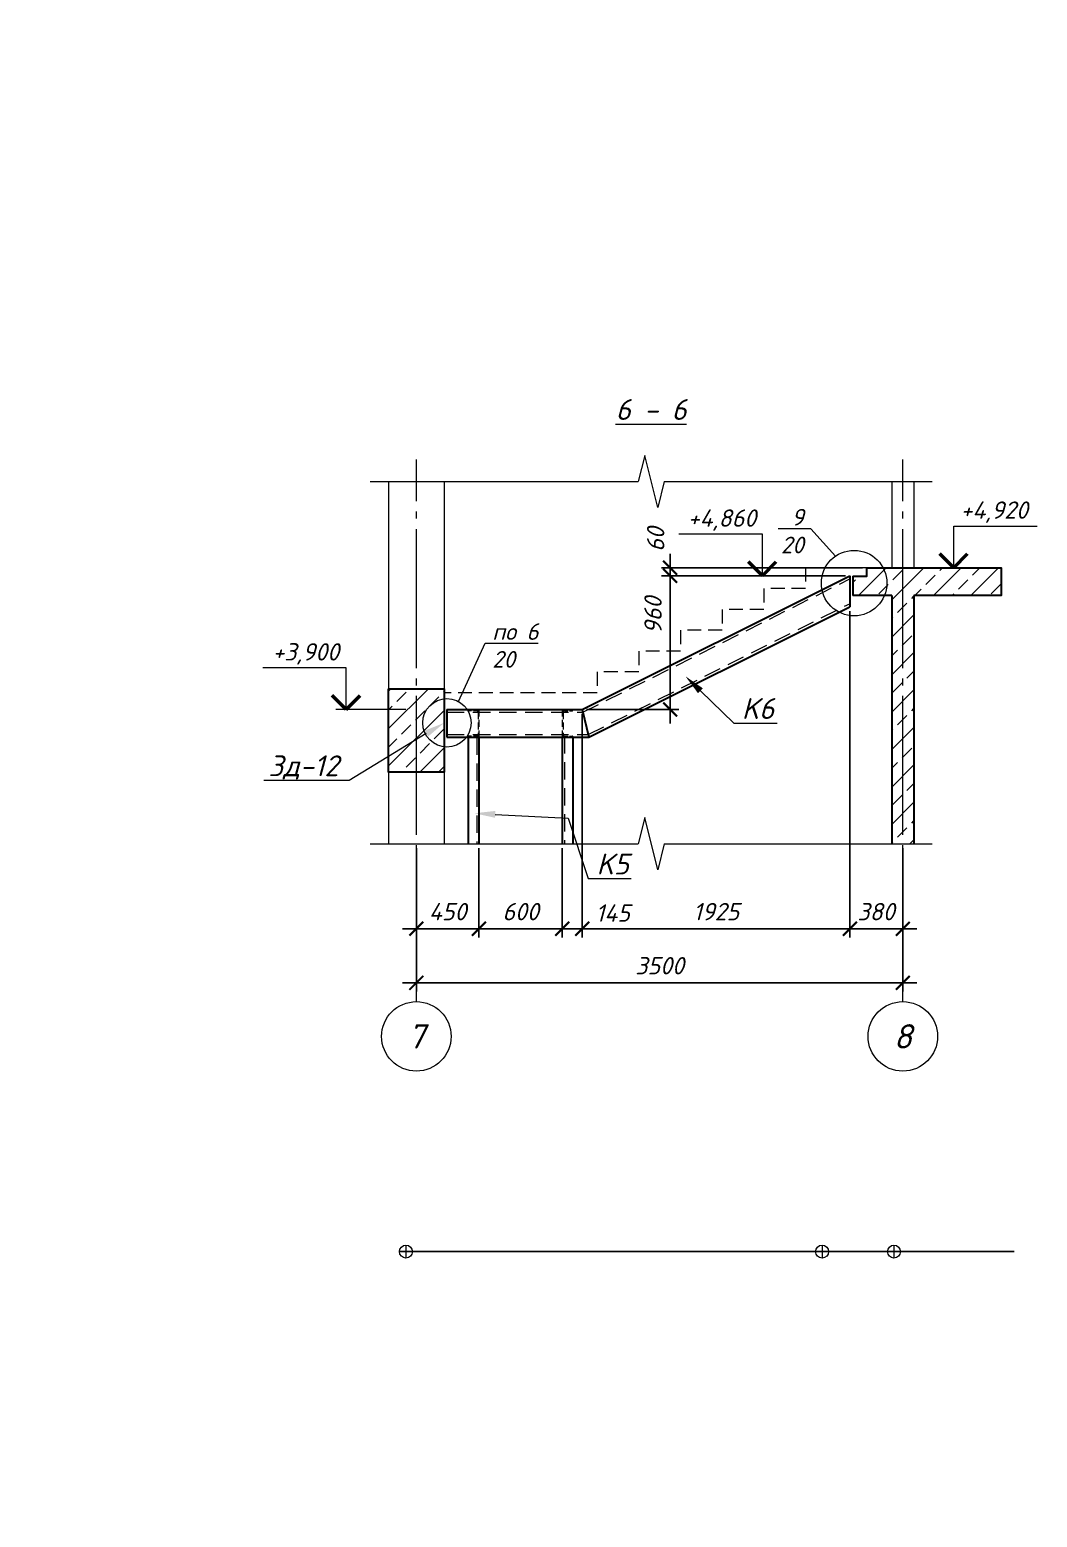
# Model space of a CAD drawing. Header units: millimetres. Extents: x -79646 to 95064, y -231229 to -58107.
# Drawn here: x -43530 to -36281, y -179511 to -168810 of the extents above; entities that cross this region are included whole.
import ezdxf
from ezdxf import colors
from ezdxf.entities.mleader import LeaderData, LeaderLine
from ezdxf.enums import TextEntityAlignment as Align
from ezdxf.math import Vec2, Vec3

# ---------------------------------------------------------------- set-up
doc = ezdxf.new("R2010")
doc.units = ezdxf.units.MM
doc.header["$PDMODE"] = 3
for name, pattern in [('DASHED2', [0.375, 0.25, -0.125]), ('GOST2.303 5', [24, 20, -1.5, 1, -1.5]), ('HIDDEN', [0.375, 0.25, -0.125])]:
    doc.linetypes.add(name, pattern=pattern)
doc.layers.get('0').update_dxf_attribs({"lineweight": 5})
doc.layers.get('Defpoints').update_dxf_attribs({"lineweight": 0})
for name, color, linetype, lineweight in [('#Dimensions', 7, 'Continuous', 9), ('#Бетон вид', 22, 'Continuous', 18), ('#Бетон разрез', 22, 'Continuous', 30), ('#Выноски', 7, 'Continuous', 15), ('#Оси', 7, 'Continuous', 9), ('#разм', 7, 'Continuous', 9), ('A-okno', 7, 'Continuous', 0), ('k_ Металл', 1, 'Continuous', 30), ('k_ Металл_вид', 1, 'Continuous', 18), ('k_ Отметки', 251, 'Continuous', 9)]:
    doc.layers.add(name, color=color, linetype=linetype, lineweight=lineweight)
doc.layers.add('#Hatch', color=252, linetype='Continuous', lineweight=5, true_color=0x696969)
doc.layers.add('NoPrint', color=18, linetype='Continuous', plot=False)
doc.styles.add('ESKDW', font='eskdw.shx', dxfattribs={"oblique": 15})
doc.styles.add('STEP PR', font='isocpeui.ttf')
doc.dimstyles.new('SPDS', dxfattribs={"dimscale": 50, "dimtxt": 2.5, "dimasz": 2, "dimexe": 1.25, "dimexo": 0.625, "dimtad": 1, "dimdec": 0, "dimrnd": 0.001, "dimtxsty": 'ESKDW', "dimblk": 'ARCHTICK', "dimcen": 2.5, "dimdle": 2, "dimclrd": 256, "dimclre": 256, "dimclrt": 7, "dimadec": 0, "dimazin": 2, "dimtfac": 0.75, "dimtdec": 0, "dimtmove": 1, "dimatfit": 3, "dimfxl": 1, "dimtolj": 1, "dimarcsym": 1})
doc.dimstyles.new('высотные отметки', dxfattribs={"dimtxt": 500, "dimasz": 100, "dimexe": 100, "dimexo": 0.625, "dimgap": 50, "dimtad": 1, "dimtih": 1, "dimtoh": 1, "dimdec": 3, "dimlfac": 0.001, "dimrnd": 0.005, "dimzin": 9, "dimtxsty": 'STEP PR', "dimblk": 'NONE', "dimcen": 100, "dimdle": 100, "dimse1": 1, "dimse2": 1, "dimsd1": 1, "dimsd2": 1, "dimadec": 0, "dimazin": 0, "dimtfac": 1, "dimtdec": 3, "dimtmove": 0, "dimatfit": 2, "dimldrblk": 'NONE', "dimfxl": 1, "dimarcsym": 0})
pattern_1 = [(45, (-85846.12, -23144.55), (-134.70384, 134.70384), []), (45, (-85711.42, -23144.55), (-134.70384, 134.70384), [95.25, -47.625])]

# ---------------------------------------------------------------- blocks, each defined once
blk = doc.blocks.new('*U178')
at = {"color": 0, "linetype": 'ByBlock', "lineweight": -2}
for p, q in [((12.85, 0), (13.1625, 1.25)), ((13.1625, 1.25), (13.7875, -1.25)), ((12.85, 0), (0, 0)), ((13.7875, -1.25), (14.1, 0)), ((26.95, 0), (14.1, 0))]:
    blk.add_line(p, q, dxfattribs=at)
blk = doc.blocks.new('_ArchTick')
at = {"color": 0, "linetype": 'ByBlock', "const_width": 0.15}
blk.add_lwpolyline([(-0.5, -0.5), (0.5, 0.5)], dxfattribs=at)
blk = doc.blocks.new('*D180')
at = {"layer": '#Dimensions', "lineweight": -2, "transparency": 16777216}
for p, q in [((-40748, -174697), (-40748, -175728)), ((-37248, -174697), (-37248, -175728)), ((-40848, -175666), (-37148, -175666))]:
    blk.add_line(p, q, dxfattribs=at)
at = {"layer": 'Defpoints', "color": 0, "lineweight": 0, "transparency": 16777216}
for p in [(-40748, -174665), (-37248, -174665), (-37248, -175666)]:
    blk.add_point(p, dxfattribs=at)
at = {"layer": '#Dimensions', "lineweight": -2, "transparency": 16777216, "xscale": 100, "yscale": 100, "zscale": 100, "rotation": 180}
blk.add_blockref('_ArchTick', (-40748, -175666), dxfattribs=at)
at = {"layer": '#Dimensions', "lineweight": -2, "transparency": 16777216, "xscale": 100, "yscale": 100, "zscale": 100}
blk.add_blockref('_ArchTick', (-37248, -175666), dxfattribs=at)
at = {"layer": '#Dimensions', "transparency": 16777216, "insert": (-38998, -175543), "char_height": 125, "attachment_point": 5, "style": 'STEP PR'}
blk.add_mtext('\\A1;3500', dxfattribs=at)
blk = doc.blocks.new('*D198')
at = {"layer": '#Dimensions', "lineweight": -2, "transparency": 16777216}
for p, q in [((-40748, -174697), (-40748, -175339)), ((-40298, -174697), (-40298, -175339)), ((-40848, -175277), (-40198, -175277))]:
    blk.add_line(p, q, dxfattribs=at)
at = {"layer": 'Defpoints', "color": 0, "lineweight": 0, "transparency": 16777216}
for p in [(-40748, -174665), (-40298, -174665), (-40298, -175277)]:
    blk.add_point(p, dxfattribs=at)
at = {"layer": '#Dimensions', "lineweight": -2, "transparency": 16777216, "xscale": 100, "yscale": 100, "zscale": 100, "rotation": 180}
blk.add_blockref('_ArchTick', (-40748, -175277), dxfattribs=at)
at = {"layer": '#Dimensions', "lineweight": -2, "transparency": 16777216, "xscale": 100, "yscale": 100, "zscale": 100}
blk.add_blockref('_ArchTick', (-40298, -175277), dxfattribs=at)
at = {"layer": '#Dimensions', "transparency": 16777216, "insert": (-40523, -175154), "char_height": 125, "attachment_point": 5, "style": 'STEP PR'}
blk.add_mtext('\\A1;450', dxfattribs=at)
blk = doc.blocks.new('*D199')
at = {"layer": '#Dimensions', "lineweight": -2, "transparency": 16777216}
for p, q in [((-40298, -174697), (-40298, -175339)), ((-39698, -174697), (-39698, -175339)), ((-40398, -175277), (-39598, -175277))]:
    blk.add_line(p, q, dxfattribs=at)
at = {"layer": 'Defpoints', "color": 0, "lineweight": 0, "transparency": 16777216}
for p in [(-40298, -174665), (-39698, -174665), (-39698, -175277)]:
    blk.add_point(p, dxfattribs=at)
at = {"layer": '#Dimensions', "lineweight": -2, "transparency": 16777216, "xscale": 100, "yscale": 100, "zscale": 100, "rotation": 180}
blk.add_blockref('_ArchTick', (-40298, -175277), dxfattribs=at)
at = {"layer": '#Dimensions', "lineweight": -2, "transparency": 16777216, "xscale": 100, "yscale": 100, "zscale": 100}
blk.add_blockref('_ArchTick', (-39698, -175277), dxfattribs=at)
at = {"layer": '#Dimensions', "transparency": 16777216, "insert": (-39998, -175154), "char_height": 125, "attachment_point": 5, "style": 'STEP PR'}
blk.add_mtext('\\A1;600', dxfattribs=at)
blk = doc.blocks.new('*D200')
at = {"layer": '#Dimensions', "lineweight": -2, "transparency": 16777216}
for p, q in [((-39554, -173731), (-39554, -175339)), ((-39698, -174697), (-39698, -175339)), ((-39798, -175277), (-39454, -175277))]:
    blk.add_line(p, q, dxfattribs=at)
at = {"layer": 'Defpoints', "color": 0, "lineweight": 0, "transparency": 16777216}
for p in [(-39554, -173700), (-39698, -174665), (-39554, -175277)]:
    blk.add_point(p, dxfattribs=at)
at = {"layer": '#Dimensions', "lineweight": -2, "transparency": 16777216, "xscale": 100, "yscale": 100, "zscale": 100, "rotation": 180}
blk.add_blockref('_ArchTick', (-39698, -175277), dxfattribs=at)
at = {"layer": '#Dimensions', "lineweight": -2, "transparency": 16777216, "xscale": 100, "yscale": 100, "zscale": 100}
blk.add_blockref('_ArchTick', (-39554, -175277), dxfattribs=at)
at = {"layer": '#Dimensions', "transparency": 16777216, "insert": (-39335, -175164), "char_height": 125, "attachment_point": 5, "style": 'STEP PR'}
blk.add_mtext('\\A1;145', dxfattribs=at)
blk = doc.blocks.new('*D201')
at = {"layer": '#Dimensions', "lineweight": -2, "transparency": 16777216}
for p, q in [((-38922, -173800), (-38922, -172637)), ((-37660, -172737), (-38985, -172737)), ((-39523, -173700), (-38860, -173700))]:
    blk.add_line(p, q, dxfattribs=at)
at = {"layer": 'Defpoints', "color": 0, "lineweight": 0, "transparency": 16777216}
for p in [(-38922, -172737), (-37629, -172737), (-39554, -173700)]:
    blk.add_point(p, dxfattribs=at)
at = {"layer": '#Dimensions', "lineweight": -2, "transparency": 16777216, "xscale": 100, "yscale": 100, "zscale": 100}
for p, rotation in [((-38922, -172737), 90), ((-38922, -173700), 270)]:
    blk.add_blockref('_ArchTick', p, dxfattribs=dict(at, rotation=rotation))
at = {"layer": '#Dimensions', "transparency": 16777216, "insert": (-39045, -173023), "char_height": 125, "attachment_point": 5, "rotation": 90, "style": 'STEP PR'}
blk.add_mtext('\\A1;960', dxfattribs=at)
blk = doc.blocks.new('*D202')
at = {"layer": '#Dimensions', "lineweight": -2, "transparency": 16777216}
for p, q in [((-38922, -172680), (-38922, -172580)), ((-37539, -172680), (-38985, -172680)), ((-38922, -172737), (-38922, -172680)), ((-37660, -172737), (-38985, -172737)), ((-38922, -172737), (-38922, -172837))]:
    blk.add_line(p, q, dxfattribs=at)
at = {"layer": 'Defpoints', "color": 0, "lineweight": 0, "transparency": 16777216}
for p in [(-38922, -172680), (-37508, -172680), (-37629, -172737)]:
    blk.add_point(p, dxfattribs=at)
at = {"layer": '#Dimensions', "lineweight": -2, "transparency": 16777216, "xscale": 100, "yscale": 100, "zscale": 100}
for p, rotation in [((-38922, -172680), 270), ((-38922, -172737), 90)]:
    blk.add_blockref('_ArchTick', p, dxfattribs=dict(at, rotation=rotation))
at = {"layer": '#Dimensions', "transparency": 16777216, "insert": (-39026, -172477), "char_height": 125, "attachment_point": 5, "rotation": 90, "style": 'STEP PR'}
blk.add_mtext('\\A1;60', dxfattribs=at)
blk = doc.blocks.new('*D161')
at = {"layer": 'Defpoints', "color": 0, "lineweight": 0, "ltscale": 3, "transparency": 16777216}
for p in [(4574340, -916200), (4576313, -916200, 0), (4576313, -924000)]:
    blk.add_point(p, dxfattribs=at)
at = {"layer": '#разм', "color": 0, "ltscale": 3, "transparency": 16777216, "insert": (4574872, -915400), "char_height": 250, "attachment_point": 5, "style": 'STEP PR'}
blk.add_mtext('+3,900', dxfattribs=at)
blk = doc.blocks.new('_None')
blk = doc.blocks.new('*D204')
at = {"layer": 'Defpoints', "color": 0, "lineweight": 0, "ltscale": 3, "transparency": 16777216}
for p in [(4574327, -914275), (4576313, -914275, 0), (4576313, -924000)]:
    blk.add_point(p, dxfattribs=at)
at = {"layer": '#разм', "color": 0, "ltscale": 3, "transparency": 16777216, "insert": (4574872, -913475), "char_height": 250, "attachment_point": 5, "style": 'STEP PR'}
blk.add_mtext('+4,860', dxfattribs=at)
blk = doc.blocks.new('*D208')
at = {"layer": 'Defpoints', "color": 0, "lineweight": 0, "ltscale": 3, "transparency": 16777216}
for p in [(4576313, -914160, 0), (4577210, -914160), (4576313, -924000)]:
    blk.add_point(p, dxfattribs=at)
at = {"layer": '#разм', "color": 0, "ltscale": 3, "transparency": 16777216, "insert": (4577755, -913360), "char_height": 250, "attachment_point": 5, "style": 'STEP PR'}
blk.add_mtext('+4,920', dxfattribs=at)
blk = doc.blocks.new('*D211')
at = {"layer": '#Dimensions', "lineweight": -2, "transparency": 16777216}
for p, q in [((-37629, -172992), (-37629, -175339)), ((-39554, -173731), (-39554, -175339)), ((-39654, -175277), (-37529, -175277))]:
    blk.add_line(p, q, dxfattribs=at)
at = {"layer": 'Defpoints', "color": 0, "lineweight": 0, "transparency": 16777216}
for p in [(-37629, -172961), (-39554, -173700), (-37629, -175277)]:
    blk.add_point(p, dxfattribs=at)
at = {"layer": '#Dimensions', "lineweight": -2, "transparency": 16777216, "xscale": 100, "yscale": 100, "zscale": 100, "rotation": 180}
blk.add_blockref('_ArchTick', (-39554, -175277), dxfattribs=at)
at = {"layer": '#Dimensions', "lineweight": -2, "transparency": 16777216, "xscale": 100, "yscale": 100, "zscale": 100}
blk.add_blockref('_ArchTick', (-37629, -175277), dxfattribs=at)
at = {"layer": '#Dimensions', "transparency": 16777216, "insert": (-38591, -175154), "char_height": 125, "attachment_point": 5, "style": 'STEP PR'}
blk.add_mtext('\\A1;1925', dxfattribs=at)
blk = doc.blocks.new('*D212')
at = {"layer": '#Dimensions', "lineweight": -2, "transparency": 16777216}
for p, q in [((-37629, -172992), (-37629, -175339)), ((-37248, -174697), (-37248, -175339)), ((-37729, -175277), (-37148, -175277))]:
    blk.add_line(p, q, dxfattribs=at)
at = {"layer": 'Defpoints', "color": 0, "lineweight": 0, "transparency": 16777216}
for p in [(-37629, -172961), (-37248, -174665), (-37248, -175277)]:
    blk.add_point(p, dxfattribs=at)
at = {"layer": '#Dimensions', "lineweight": -2, "transparency": 16777216, "xscale": 100, "yscale": 100, "zscale": 100, "rotation": 180}
blk.add_blockref('_ArchTick', (-37629, -175277), dxfattribs=at)
at = {"layer": '#Dimensions', "lineweight": -2, "transparency": 16777216, "xscale": 100, "yscale": 100, "zscale": 100}
blk.add_blockref('_ArchTick', (-37248, -175277), dxfattribs=at)
at = {"layer": '#Dimensions', "transparency": 16777216, "insert": (-37441, -175154), "char_height": 125, "attachment_point": 5, "style": 'STEP PR'}
blk.add_mtext('\\A1;380', dxfattribs=at)
blk = doc.blocks.new('*U160')
at = {"layer": '#разм', "ltscale": 100, "elevation": 0}
for points in [[(4575453.9815, -915600.4215), (4574252.0497, -915600.4215)], [(4575453.9815, -916200.4215), (4575453.9815, -915600.4215)], [(4576313.4569, -916200.4215), (4575303.9815, -916200.4215)]]:
    blk.add_lwpolyline(points, dxfattribs=at)
at = {"layer": 'A-okno', "color": 0, "lineweight": 50, "ltscale": 100, "elevation": 0}
for points in [[(4575453.9815, -916200.4215), (4575253.9816, -916000.4216)], [(4575453.9815, -916200.4215), (4575653.9814, -916000.4216)]]:
    blk.add_lwpolyline(points, dxfattribs=at)
at = {"layer": 'Defpoints', "color": 253, "lineweight": 15, "ltscale": 3, "elevation": 0}
blk.add_lwpolyline([(4576313.4569, -923906.6603), (4576313.4569, -924093.8923)], dxfattribs=at)
at = {"layer": 'Defpoints', "color": 253, "ltscale": 3, "elevation": 0}
blk.add_lwpolyline([(4576219.8409, -924000.2763), (4576407.0728, -924000.2763)], dxfattribs=at)
at = {"layer": 'Defpoints', "color": 253, "lineweight": 15, "ltscale": 3}
blk.add_circle((4576313.4569, -924000.2763, 0), 93.616, dxfattribs=at)
at = {"layer": '#разм', "ltscale": 3}
dim = blk.add_linear_dim(base=(4574340.0468, -916200.4215), p1=(4576313.4569, -924000.4215), p2=(4576313.4569, -916200.4215, 0), angle=90, dimstyle='высотные отметки', override={"dimtxt": 250, "dimlfac": 0.0005, "dimrnd": 0.005, "dimzin": 1, "dimpost": '+<>'}, dxfattribs=at)
dim.commit()
dim.dimension.update_dxf_attribs({"geometry": '*D161', "text_midpoint": (4574872.0543, -915600.4215), "dimtype": 160})
blk = doc.blocks.new('*U203')
at = {"layer": '#разм', "ltscale": 100, "elevation": 0}
for points in [[(4575453.9815, -913675.4215), (4574252.0497, -913675.4215)], [(4575453.9815, -914275.4215), (4575453.9815, -913675.4215)], [(4576313.4569, -914275.4215), (4575303.9815, -914275.4215)]]:
    blk.add_lwpolyline(points, dxfattribs=at)
at = {"layer": 'A-okno', "color": 0, "lineweight": 50, "ltscale": 100, "elevation": 0}
for points in [[(4575453.9815, -914275.4215), (4575253.9816, -914075.4216)], [(4575453.9815, -914275.4215), (4575653.9814, -914075.4216)]]:
    blk.add_lwpolyline(points, dxfattribs=at)
at = {"layer": 'Defpoints', "color": 253, "lineweight": 15, "ltscale": 3, "elevation": 0}
blk.add_lwpolyline([(4576313.4569, -923906.6603), (4576313.4569, -924093.8923)], dxfattribs=at)
at = {"layer": 'Defpoints', "color": 253, "ltscale": 3, "elevation": 0}
blk.add_lwpolyline([(4576219.8409, -924000.2763), (4576407.0728, -924000.2763)], dxfattribs=at)
at = {"layer": 'Defpoints', "color": 253, "lineweight": 15, "ltscale": 3}
blk.add_circle((4576313.4569, -924000.2763, 0), 93.616, dxfattribs=at)
at = {"layer": '#разм', "ltscale": 3}
dim = blk.add_linear_dim(base=(4574327.1679849112, -914275.4215111487), p1=(4576313.4568932736, -924000.4215111486), p2=(4576313.4568932774, -914275.4215111487, 0.0000000292), angle=90, dimstyle='высотные отметки', override={"dimtxt": 250, "dimlfac": 0.0005, "dimrnd": 0.005, "dimzin": 1, "dimpost": '+<>'}, dxfattribs=at)
dim.commit()
dim.dimension.update_dxf_attribs({"geometry": '*D204', "text_midpoint": (4574872.0543485479, -913675.4215111487), "dimtype": 160})
blk = doc.blocks.new('*U207')
at = {"layer": '#разм', "ltscale": 100, "elevation": 0}
for points in [[(4577172.9323, -913560.4215), (4578374.8641, -913560.4215)], [(4577172.9323, -914160.4215), (4577172.9323, -913560.4215)], [(4576313.4569, -914160.4215), (4577322.9323, -914160.4215)]]:
    blk.add_lwpolyline(points, dxfattribs=at)
at = {"layer": 'A-okno', "color": 0, "lineweight": 50, "ltscale": 100, "elevation": 0}
for points in [[(4577172.9323, -914160.4215), (4576972.9324, -913960.4216)], [(4577172.9323, -914160.4215), (4577372.9322, -913960.4216)]]:
    blk.add_lwpolyline(points, dxfattribs=at)
at = {"layer": 'Defpoints', "color": 253, "lineweight": 15, "ltscale": 3, "elevation": 0}
blk.add_lwpolyline([(4576313.4569, -923906.6603), (4576313.4569, -924093.8923)], dxfattribs=at)
at = {"layer": 'Defpoints', "color": 253, "ltscale": 3, "elevation": 0}
blk.add_lwpolyline([(4576219.8409, -924000.2763), (4576407.0728, -924000.2763)], dxfattribs=at)
at = {"layer": 'Defpoints', "color": 253, "lineweight": 15, "ltscale": 3}
blk.add_circle((4576313.4569, -924000.2763, 0), 93.616, dxfattribs=at)
at = {"layer": '#разм', "ltscale": 3}
dim = blk.add_linear_dim(base=(4577209.9731, -914160.4215), p1=(4576313.4569, -924000.4215), p2=(4576313.4569, -914160.4215, 0), angle=90, dimstyle='высотные отметки', override={"dimtxt": 250, "dimlfac": 0.0005, "dimrnd": 0.005, "dimzin": 1, "dimpost": '+<>'}, dxfattribs=at)
dim.commit()
dim.dimension.update_dxf_attribs({"geometry": '*D208', "text_midpoint": (4577754.8594, -913560.4215), "dimtype": 160})

msp = doc.modelspace()

# ---------------------------------------------------------------- hatches: boundary and pattern name
at = {"layer": '#Hatch'}
h = msp.add_hatch(dxfattribs=at)
h.set_pattern_fill('ANSI33', color=256, scale=30, style=0)
h.set_pattern_definition([(45, (-128893.03, -53575.92), (-134.70384, 134.70384), []), (45, (-128758.33, -53575.92), (-134.70384, 134.70384), [95.25, -47.625])])
h.paths.add_polyline_path([(-49852.48817, -186378.11106), (-50012.48817, -186378.11106), (-50009.22277, -189766.79113), (-49852.48817, -189767.15354)])
h.paths.add_polyline_path([(-49852.48817, -189767.15354), (-50009.22277, -189766.79113), (-50008.21918, -190808.27596), (-49852.48817, -190808.1259)])
h.paths.add_polyline_path([(-49852.48817, -191828.11106), (-50007.23629, -191828.27501), (-50007.0919, -191978.11106), (-49852.48817, -191978.11106)])
h.paths.add_polyline_path([(-45702.48817, -189978.11106), (-45862.48817, -189978.11106), (-45862.48817, -191978.11106), (-45702.48817, -191978.11106)])
h.paths.add_polyline_path([(-45702.48817, -188448.99571), (-45862.48817, -188580.27086), (-45862.48817, -189578.11106), (-45702.48817, -189578.11106)])
h.paths.add_polyline_path([(-45702.48817, -186176.74947), (-45862.48817, -186176.3795), (-45862.48817, -188580.27086), (-45702.48817, -188448.99571)])
h.paths.add_polyline_path([(-62310.57482, -172610.20078), (-61987.05209, -172610.20078), (-61987.05209, -172250.20078), (-62310.57482, -172250.20078)], flags=9)
h.paths.add_polyline_path([(-63060.23617, -175296.31412), (-62761.03163, -175296.31412), (-62761.03163, -174936.31412), (-63060.23617, -174936.31412)], flags=9)
h.paths.add_polyline_path([(-63116.56913, -177271.29851), (-62683.0464, -177271.29851), (-62683.0464, -176971.29851), (-63116.56913, -176971.29851)], flags=9)
h.paths.add_polyline_path([(-64612.9471, -172676.17789), (-64289.53801, -172676.17789), (-64289.53801, -172316.17789), (-64612.9471, -172316.17789)], flags=9)
h.paths.add_polyline_path([(-59803.09017, -193472.71494), (-59369.56745, -193472.71494), (-59369.56745, -193172.71494), (-59803.09017, -193172.71494)], flags=9)
h.paths.add_polyline_path([(-48309.10991, -172645.97606), (-47985.58719, -172645.97606), (-47985.58719, -172285.97606), (-48309.10991, -172285.97606)], flags=9)
h.paths.add_polyline_path([(-49230.20197, -177271.29851), (-48796.67924, -177271.29851), (-48796.67924, -176971.29851), (-49230.20197, -176971.29851)], flags=9)
h.paths.add_polyline_path([(-50481.66116, -172831.418), (-50158.25207, -172831.418), (-50158.25207, -172471.418), (-50481.66116, -172471.418)], flags=9)
h.paths.add_polyline_path([(-39222.19434, -175677.76687), (-38788.67161, -175677.76687), (-38788.67161, -175377.76687), (-39222.19434, -175377.76687)], flags=9)
h.paths.add_polyline_path([(-61835.66593, -193472.71494), (-61492.7682, -193472.71494), (-61492.7682, -193172.71494), (-61835.66593, -193172.71494)], flags=9)
h.paths.add_polyline_path([(-49789.25901, -193484.3199), (-49446.36128, -193484.3199), (-49446.36128, -193184.3199), (-49789.25901, -193184.3199)], flags=9)
h.paths.add_polyline_path([(-47756.68325, -193484.3199), (-47323.16052, -193484.3199), (-47323.16052, -193184.3199), (-47756.68325, -193184.3199)], flags=9)
h.paths.add_polyline_path([(-50915.82467, -188189.80578), (-50915.82467, -187756.28305), (-51215.82467, -187756.28305), (-51215.82467, -188189.80578)], flags=9)
h.paths.add_polyline_path([(-50907.50054, -191196.4235), (-50907.50054, -190750.02199), (-51207.50054, -190750.02199), (-51207.50054, -191196.4235)], flags=9)
h.paths.add_polyline_path([(-51177.59874, -189392.70366), (-51177.59874, -188959.18094), (-51477.59874, -188959.18094), (-51477.59874, -189392.70366)], flags=9)
h.paths.add_polyline_path([(-60124.91783, -193754.41743), (-59704.46328, -193754.41743), (-59704.46328, -193454.41743), (-60124.91783, -193454.41743)], flags=9)
h.paths.add_polyline_path([(-48078.5109, -193746.78595), (-47658.05636, -193746.78595), (-47658.05636, -193446.78595), (-48078.5109, -193446.78595)], flags=9)
h.paths.add_polyline_path([(-63197.76181, -189393.58944), (-63197.76181, -188960.06671), (-63497.76181, -188960.06671), (-63497.76181, -189393.58944)], flags=9)
h.paths.add_polyline_path([(-62851.65227, -188190.70118), (-62851.65227, -187757.17846), (-63151.65227, -187757.17846), (-63151.65227, -188190.70118)], flags=9)
h.paths.add_polyline_path([(-62851.65227, -191197.14058), (-62851.65227, -190750.73906), (-63151.65227, -190750.73906), (-63151.65227, -191197.14058)], flags=9)
h.paths.add_polyline_path([(-59958.51393, -188322.90716), (-59634.99121, -188322.90716), (-59634.99121, -187962.90716), (-59958.51393, -187962.90716)], flags=9)
h.paths.add_polyline_path([(-59788.67043, -188770.93699), (-59489.46588, -188770.93699), (-59489.46588, -188410.93699), (-59788.67043, -188410.93699)], flags=9)
h.paths.add_polyline_path([(-59028.35772, -191411.01443), (-58704.94863, -191411.01443), (-58704.94863, -191051.01443), (-59028.35772, -191051.01443)], flags=9)
h.paths.add_polyline_path([(-59531.92947, -185852.52712), (-59356.92947, -185852.52712), (-59356.92947, -185492.52712), (-59531.92947, -185492.52712)], flags=9)
h.paths.add_polyline_path([(-60741.0809, -174160.85041), (-60441.87635, -174160.85041), (-60441.87635, -173800.85041), (-60741.0809, -173800.85041)], flags=9)
h.paths.add_polyline_path([(-45726.94631, -174082.02098), (-45551.94631, -174082.02098), (-45551.94631, -173722.02098), (-45726.94631, -173722.02098)], flags=9)
h.paths.add_polyline_path([(-46979.25733, -174066.75703), (-46779.93915, -174066.75703), (-46779.93915, -173706.75703), (-46979.25733, -173706.75703)], flags=9)
h.paths.add_polyline_path([(-39504.81326, -174974.80239), (-39181.29053, -174974.80239), (-39181.29053, -174614.80239), (-39504.81326, -174614.80239)], flags=9)
h.paths.add_polyline_path([(-38424.19741, -174050.53536), (-38100.78832, -174050.53536), (-38100.78832, -173690.53536), (-38424.19741, -173690.53536)], flags=9)
h.paths.add_polyline_path([(-46914.77454, -174375.79646), (-46503.60029, -174375.79646), (-46503.60029, -174075.79646), (-46914.77454, -174075.79646)], flags=9)
h.paths.add_polyline_path([(-49251.47779, -174377.40631), (-48817.95506, -174377.40631), (-48817.95506, -174077.40631), (-49251.47779, -174077.40631)], flags=9)
h.paths.add_polyline_path([(-51831.04812, -174375.79646), (-51488.15039, -174375.79646), (-51488.15039, -174075.79646), (-51831.04812, -174075.79646)], flags=9)
h.paths.add_polyline_path([(-51344.77264, -174375.79646), (-51001.87491, -174375.79646), (-51001.87491, -174075.79646), (-51344.77264, -174075.79646)], flags=9)
h.paths.add_polyline_path([(-50643.27271, -174377.40631), (-50387.4015, -174377.40631), (-50387.4015, -174077.40631), (-50643.27271, -174077.40631)], flags=9)
h.paths.add_polyline_path([(-47641.60802, -172877.8822), (-47641.60802, -172470.30644), (-47941.60802, -172470.30644), (-47941.60802, -172877.8822)], flags=9)
h.paths.add_polyline_path([(-40711.68297, -175288.8437), (-40355.90646, -175288.8437), (-40355.90646, -174988.8437), (-40711.68297, -174988.8437)], flags=9)
h.paths.add_polyline_path([(-40179.77009, -175288.8437), (-39836.87237, -175288.8437), (-39836.87237, -174988.8437), (-40179.77009, -174988.8437)], flags=9)
h.paths.add_polyline_path([(-39520.88268, -175298.41491), (-39187.45465, -175298.41491), (-39187.45465, -174998.41491), (-39520.88268, -174998.41491)], flags=9)
h.paths.add_polyline_path([(-38906.04094, -173396.14402), (-38906.04094, -173053.24629), (-39206.04094, -173053.24629), (-39206.04094, -173396.14402)], flags=9)
h.paths.add_polyline_path([(-38887.02134, -172604.48902), (-38887.02134, -172352.21629), (-39187.02134, -172352.21629), (-39187.02134, -172604.48902)], flags=9)
h.paths.add_polyline_path([(-47912.10701, -188431.41225), (-47588.58428, -188431.41225), (-47588.58428, -188071.41225), (-47912.10701, -188071.41225)], flags=9)
h.paths.add_polyline_path([(-47742.26351, -188879.44207), (-47443.05896, -188879.44207), (-47443.05896, -188519.44207), (-47742.26351, -188519.44207)], flags=9)
h.paths.add_polyline_path([(-60520.59448, -187033.74112), (-60321.2763, -187033.74112), (-60321.2763, -186673.74112), (-60520.59448, -186673.74112)], flags=9)
h.paths.add_polyline_path([(-58864.56134, -186958.20633), (-58665.24316, -186958.20633), (-58665.24316, -186598.20633), (-58864.56134, -186598.20633)], flags=9)
h.paths.add_polyline_path([(-48474.18756, -187079.55476), (-48274.86938, -187079.55476), (-48274.86938, -186719.55476), (-48474.18756, -186719.55476)], flags=9)
h.paths.add_polyline_path([(-46818.15442, -187004.01997), (-46618.83624, -187004.01997), (-46618.83624, -186644.01997), (-46818.15442, -186644.01997)], flags=9)
h.paths.add_polyline_path([(-47514.44264, -186510.86031), (-47339.44264, -186510.86031), (-47339.44264, -186150.86031), (-47514.44264, -186150.86031)], flags=9)
h.paths.add_polyline_path([(-38816.6098, -175288.8437), (-38409.03404, -175288.8437), (-38409.03404, -174988.8437), (-38816.6098, -174988.8437)], flags=9)
h.paths.add_polyline_path([(-37621.59904, -175288.8437), (-37275.10283, -175288.8437), (-37275.10283, -174988.8437), (-37621.59904, -174988.8437)], flags=9)
h.paths.add_polyline_path([(-57331.67115, -192108.66588), (-57331.67115, -191808.47552), (-57528.13652, -191755.83278), (-57528.13652, -192056.02314)], flags=9)
h.paths.add_polyline_path([(-57333.52032, -191503.55217), (-57333.52032, -191203.36181), (-57533.68403, -191149.72811), (-57533.68403, -191449.91847)], flags=9)
h.paths.add_polyline_path([(-57331.67115, -190552.74633), (-57331.67115, -190221.30597), (-57528.13652, -190168.66324), (-57528.13652, -190500.1036)], flags=9)
h.paths.add_polyline_path([(-60349.92149, -185399.51239), (-60117.38361, -185399.51239), (-60117.38361, -185137.01239), (-60349.92149, -185137.01239)], flags=9)
h.paths.add_polyline_path([(-60349.92149, -193260.10177), (-60117.38361, -193260.10177), (-60117.38361, -192997.60177), (-60349.92149, -192997.60177)], flags=9)
h.paths.add_polyline_path([(-58598.52368, -185399.51239), (-58394.35701, -185399.51239), (-58394.35701, -185137.01239), (-58598.52368, -185137.01239)], flags=9)
h.paths.add_polyline_path([(-58598.52368, -193260.10177), (-58394.35701, -193260.10177), (-58394.35701, -192997.60177), (-58598.52368, -192997.60177)], flags=9)
h.paths.add_polyline_path([(-56627.79001, -191733.87731), (-56395.38471, -191733.87731), (-56395.38471, -191471.37731), (-56627.79001, -191471.37731)], flags=9)
h.paths.add_polyline_path([(-63977.79925, -191733.87731), (-63745.39394, -191733.87731), (-63745.39394, -191471.37731), (-63977.79925, -191471.37731)], flags=9)
h.paths.add_polyline_path([(-48303.51457, -185018.79339), (-48070.97669, -185018.79339), (-48070.97669, -184756.29339), (-48303.51457, -184756.29339)], flags=9)
h.paths.add_polyline_path([(-48303.51457, -193271.70672), (-48070.97669, -193271.70672), (-48070.97669, -193009.20672), (-48303.51457, -193009.20672)], flags=9)
h.paths.add_polyline_path([(-46552.11675, -185018.79339), (-46347.95009, -185018.79339), (-46347.95009, -184756.29339), (-46552.11675, -184756.29339)], flags=9)
h.paths.add_polyline_path([(-46552.11675, -193271.70672), (-46347.95009, -193271.70672), (-46347.95009, -193009.20672), (-46552.11675, -193009.20672)], flags=9)
h.paths.add_polyline_path([(-44581.38309, -191745.48226), (-44348.97778, -191745.48226), (-44348.97778, -191482.98226), (-44581.38309, -191482.98226)], flags=9)
h.paths.add_polyline_path([(-51931.39232, -191745.48226), (-51698.98702, -191745.48226), (-51698.98702, -191482.98226), (-51931.39232, -191482.98226)], flags=9)
h.paths.add_polyline_path([(-49246.17189, -185834.97516), (-48890.39537, -185834.97516), (-48890.39537, -185534.97516), (-49246.17189, -185534.97516)], flags=9)
h.paths.add_polyline_path([(-48714.25901, -185834.97516), (-48371.36128, -185834.97516), (-48371.36128, -185534.97516), (-48714.25901, -185534.97516)], flags=9)
h.paths.add_polyline_path([(-47878.7287, -185834.97516), (-47484.22113, -185834.97516), (-47484.22113, -185534.97516), (-47878.7287, -185534.97516)], flags=9)
h.paths.add_polyline_path([(-46974.25901, -185834.97516), (-46631.36128, -185834.97516), (-46631.36128, -185534.97516), (-46974.25901, -185534.97516)], flags=9)
h.paths.add_polyline_path([(-46316.08666, -185833.36531), (-45999.1359, -185833.36531), (-45999.1359, -185533.36531), (-46316.08666, -185533.36531)], flags=9)
h.paths.add_polyline_path([(-45367.87551, -187332.74141), (-45367.87551, -187015.79065), (-45667.87551, -187015.79065), (-45667.87551, -187332.74141)], flags=9)
h.paths.add_polyline_path([(-45012.76919, -188456.56926), (-43948.67828, -188456.56926), (-43948.67828, -187596.56926), (-45012.76919, -187596.56926)], flags=9)
h.paths.add_polyline_path([(-39367.64857, -171654.0946), (-38767.42369, -171654.0946), (-38767.42369, -171297.0856), (-39367.64857, -171297.0856)], flags=9)
h.paths.add_polyline_path([(-62997.02839, -169166.59925), (-62451.11385, -169166.59925), (-62451.11385, -168809.59026), (-62997.02839, -168809.59026)], flags=9)
h.paths.add_polyline_path([(-49086.15084, -169216.63377), (-48485.92595, -169216.63377), (-48485.92595, -168859.62478), (-49086.15084, -168859.62478)], flags=9)
h.paths.add_polyline_path([(-52123.23227, -178183.40649), (-51883.005, -178183.40649), (-51883.005, -177920.90649), (-52123.23227, -177920.90649)], flags=9)
h.paths.add_polyline_path([(-46123.29856, -178183.40649), (-45882.93871, -178183.40649), (-45882.93871, -177920.90649), (-46123.29856, -177920.90649)], flags=9)
h.paths.add_polyline_path([(-37364.2682, -176173.46235), (-37131.73032, -176173.46235), (-37131.73032, -175910.96235), (-37364.2682, -175910.96235)], flags=9)
h.paths.add_polyline_path([(-40868.74263, -176176.27959), (-40627.25589, -176176.27959), (-40627.25589, -175910.39891), (-40868.74263, -175910.39891)], flags=9)
h.paths.add_polyline_path([(-64050.06296, -189897.75611), (-63574.116, -189897.75611), (-63574.116, -189635.25611), (-64050.06296, -189635.25611)], flags=9)
h.paths.add_polyline_path([(-63932.2694, -186297.75611), (-63691.90956, -186297.75611), (-63691.90956, -186035.25611), (-63932.2694, -186035.25611)], flags=9)
h.paths.add_polyline_path([(-63932.20312, -192297.75611), (-63691.97584, -192297.75611), (-63691.97584, -192035.25611), (-63932.20312, -192035.25611)], flags=9)
h.paths.add_polyline_path([(-57945.16404, -194408.70018), (-57712.62616, -194408.70018), (-57712.62616, -194146.20018), (-57945.16404, -194146.20018)], flags=9)
h.paths.add_polyline_path([(-61449.63847, -194411.51741), (-61208.15173, -194411.51741), (-61208.15173, -194145.63673), (-61449.63847, -194145.63673)], flags=9)
h.paths.add_polyline_path([(-62089.99358, -194408.70018), (-61867.79661, -194408.70018), (-61867.79661, -194146.20018), (-62089.99358, -194146.20018)], flags=9)
h.paths.add_polyline_path([(-51941.89892, -189895.27866), (-51465.95195, -189895.27866), (-51465.95195, -189632.77866), (-51941.89892, -189632.77866)], flags=9)
h.paths.add_polyline_path([(-51824.10536, -186295.27866), (-51583.74551, -186295.27866), (-51583.74551, -186032.77866), (-51824.10536, -186032.77866)], flags=9)
h.paths.add_polyline_path([(-51824.03907, -192295.27866), (-51583.8118, -192295.27866), (-51583.8118, -192032.77866), (-51824.03907, -192032.77866)], flags=9)
h.paths.add_polyline_path([(-45898.75711, -194420.30513), (-45666.21923, -194420.30513), (-45666.21923, -194157.80513), (-45898.75711, -194157.80513)], flags=9)
h.paths.add_polyline_path([(-49403.23154, -194423.12236), (-49161.7448, -194423.12236), (-49161.7448, -194157.24168), (-49403.23154, -194157.24168)], flags=9)
h.paths.add_polyline_path([(-50043.58666, -194420.30513), (-49821.38969, -194420.30513), (-49821.38969, -194157.80513), (-50043.58666, -194157.80513)], flags=9)
h.paths.add_polyline_path([(-66009.59943, -178183.40649), (-65769.37216, -178183.40649), (-65769.37216, -177920.90649), (-66009.59943, -177920.90649)], flags=9)
h.paths.add_polyline_path([(-60009.66572, -178183.40649), (-59769.30587, -178183.40649), (-59769.30587, -177920.90649), (-60009.66572, -177920.90649)], flags=9)
h = msp.add_hatch(dxfattribs=at)
h.set_pattern_fill('ANSI33', color=256, scale=30, style=0)
h.set_pattern_definition(pattern_1)
h.paths.add_polyline_path([(-37247.99926, -172679.9022), (-37507.83518, -172679.9022), (-37507.83518, -172739.9022), (-37607.83518, -172739.9022), (-37607.83518, -172879.9022), (-37327.99926, -172879.9022), (-37327.99926, -174665.39875), (-37247.99926, -174665.39875)])
h.paths.add_polyline_path([(-37167.99926, -172879.9022), (-36539.65341, -172879.9022), (-36539.65341, -172679.9022), (-37167.99926, -172679.9022), (-37247.99926, -172679.9022), (-37247.99926, -174665.39875), (-37167.99926, -174665.39875)])
h = msp.add_hatch(dxfattribs=at)
h.set_pattern_fill('ANSI33', color=256, scale=30, style=0)
h.set_pattern_definition(pattern_1)
h.paths.add_polyline_path([(-40947.99926, -173549.9022), (-40547.99926, -173549.9022), (-40547.99926, -174149.9022), (-40947.99926, -174149.9022)])

# ---------------------------------------------------------------- linework, layer by layer
at = {"layer": '#Бетон вид'}
for points in [[(-40947.99926, -172059.20423), (-40947.99926, -174665.39875)], [(-40547.99926, -172059.20423), (-40547.99926, -174665.39875)], [(-37327.99926, -172059.20423), (-37327.99926, -172679.9022)], [(-37167.99926, -172059.20423), (-37167.99926, -172679.9022)]]:
    msp.add_lwpolyline(points, dxfattribs=at)
at = {"layer": '#Бетон вид', "linetype": 'DASHED2', "ltscale": 400}
msp.add_lwpolyline([(-37507.83518, -172679.9022), (-37947.99926, -172679.9022), (-37947.99926, -172829.9022), (-38247.99926, -172829.9022), (-38247.99926, -172979.9022), (-38547.99926, -172979.9022), (-38547.99926, -173129.9022), (-38847.99926, -173129.9022), (-38847.99926, -173279.9022), (-39147.99926, -173279.9022), (-39147.99926, -173429.9022), (-39447.99926, -173429.9022), (-39447.99926, -173579.9022), (-40547.99926, -173579.9022)], dxfattribs=at)
at = {"layer": '#Бетон разрез'}
for points in [[(-37607.83518, -172739.9022), (-37507.83518, -172739.9022), (-37507.83518, -172679.9022), (-37167.99926, -172679.9022)], [(-37167.99926, -172679.9022), (-36539.65341, -172679.9022), (-36539.65341, -172879.9022), (-37167.99926, -172879.9022)], [(-37607.83518, -172739.9022), (-37607.83518, -172879.9022)], [(-37327.99926, -172879.9022), (-37607.83518, -172879.9022)], [(-37327.99926, -172879.9022), (-37327.99926, -174665.39875)], [(-37167.99926, -172879.9022), (-37167.99926, -174665.39875)]]:
    msp.add_lwpolyline(points, dxfattribs=at)
msp.add_lwpolyline([(-40947.99926, -173549.9022), (-40547.99926, -173549.9022), (-40547.99926, -174149.9022), (-40947.99926, -174149.9022)], close=True, dxfattribs=at)
at = {"layer": '#Выноски'}
for centre, radius in [((-37598.39632, -172790.56654), 235.78496), ((-40528.10763, -173795.79758), 174.37048)]:
    msp.add_circle(centre, radius, dxfattribs=at)
at = {"layer": '#Оси', "linetype": 'GOST2.303 5', "ltscale": 50}
for points in [[(-40747.99926, -175801.33985), (-40747.99926, -171901.90891)], [(-37247.99926, -175801.33985), (-37247.99926, -171901.90891)]]:
    msp.add_lwpolyline(points, dxfattribs=at)
at = {"layer": '#Оси', "linetype": 'Continuous', "ltscale": 50}
for centre in [(-40747.99926, -176051.33985), (-37247.99926, -176051.33985)]:
    msp.add_circle(centre, 250, dxfattribs=at)
at = {"layer": 'k_ Металл'}
for points in [[(-40527.99926, -173699.9022), (-39553.83518, -173699.9022), (-37628.83518, -172737.4022)], [(-37628.83518, -172737.4022), (-37628.83518, -172961.009)], [(-40527.99926, -173899.9022), (-39506.62159, -173899.9022), (-37628.83518, -172961.009)], [(-40527.99926, -173699.9022), (-40527.99926, -173899.9022)], [(-39553.83518, -173699.9022), (-39506.62159, -173899.9022)], [(-40373.99926, -173899.9022), (-40373.99926, -174665.39875)], [(-40297.99926, -173899.9022), (-40297.99926, -174665.39875)], [(-39697.99926, -173899.9022), (-39697.99926, -174665.39875)], [(-39621.99926, -173899.9022), (-39621.99926, -174665.39875)]]:
    msp.add_lwpolyline(points, dxfattribs=at)
at = {"layer": 'k_ Металл_вид', "linetype": 'HIDDEN', "ltscale": 100}
for p, q in [((-40297.99926, -173699.9022), (-40373.99926, -173699.9022)), ((-40373.99926, -173699.9022), (-40373.99926, -173703.4022)), ((-40312.69926, -173708.9022), (-40368.49926, -173708.9022)), ((-39697.99926, -173699.9022), (-39621.99926, -173699.9022)), ((-39683.29926, -173708.9022), (-39627.49926, -173708.9022)), ((-39621.99926, -173699.9022), (-39621.99926, -173703.4022)), ((-40312.69926, -173890.9022), (-40368.49926, -173890.9022)), ((-39683.29926, -173890.9022), (-39627.49926, -173890.9022)), ((-40373.99926, -173899.9022), (-40373.99926, -173896.4022)), ((-40297.99926, -173899.9022), (-40373.99926, -173899.9022)), ((-39697.99926, -173899.9022), (-39621.99926, -173899.9022)), ((-39621.99926, -173899.9022), (-39621.99926, -173896.4022))]:
    msp.add_line(p, q, dxfattribs=at)
at = {"layer": 'k_ Металл_вид', "linetype": 'HIDDEN', "ltscale": 200}
for p, q in [((-40303.19926, -173718.4022), (-40303.19926, -173881.4022)), ((-40297.99926, -173699.9022), (-40297.99926, -173899.9022)), ((-39697.99926, -173699.9022), (-39697.99926, -173899.9022)), ((-39692.79926, -173718.4022), (-39692.79926, -173881.4022))]:
    msp.add_line(p, q, dxfattribs=at)
at = {"layer": 'k_ Металл_вид', "linetype": 'HIDDEN', "ltscale": 500}
for points in [[(-40527.99926, -173719.9022), (-39549.11382, -173719.9022), (-37628.83518, -172759.76288)], [(-40527.99926, -173879.9022), (-39511.34295, -173879.9022), (-37628.83518, -172938.64832)], [(-39683.29926, -173890.9022), (-39683.29926, -174665.39875)], [(-40312.69926, -173899.9022), (-40312.69926, -174665.39875)]]:
    msp.add_lwpolyline(points, dxfattribs=at)
at = {"layer": 'k_ Металл_вид', "linetype": 'HIDDEN', "ltscale": 100}
for centre, radius, start, end in [((-40368.49926, -173703.4022), 5.5, 180, 270), ((-40312.69926, -173718.4022), 9.5, 0, 90), ((-39683.29926, -173718.4022), 9.5, 90, 180), ((-39627.49926, -173703.4022), 5.5, 270, 0), ((-40368.49926, -173896.4022), 5.5, 90, 180), ((-40312.69926, -173881.4022), 9.5, 270, 0), ((-39683.29926, -173881.4022), 9.5, 180, 270), ((-39627.49926, -173896.4022), 5.5, 0, 90)]:
    msp.add_arc(centre, radius, start, end, dxfattribs=at)
at = {"layer": 'NoPrint', "color": 1}
msp.add_lwpolyline([(-40869.65581, -177599.8296), (-36446.33164, -177599.8296)], dxfattribs=at)

# ---------------------------------------------------------------- block references
at = {"layer": '#разм', "lineweight": 15, "xscale": 0.5, "yscale": 0.5, "zscale": 0.5}
for name, p in [('*U203', (-2325985.42914, 284400.30855, 0)), ('*U207', (-2325468.20184, 284400.30855, 0)), ('*U160', (-2328979.57628, 284400.30855, 0))]:
    msp.add_blockref(name, p, dxfattribs=at)
at = {"xscale": -150, "yscale": -150, "zscale": -150}
for p in [(-37036.74926, -172059.20423), (-37036.74926, -174665.39875)]:
    msp.add_blockref('*U178', p, dxfattribs=at)

# ---------------------------------------------------------------- texts
at = {"layer": '#Оси', "linetype": 'Continuous', "ltscale": 50, "style": 'STEP PR'}
for s, p in [('7', (-40747.99926, -176051.33985)), ('8', (-37247.99926, -176051.33985))]:
    msp.add_text(s, height=175, dxfattribs=at).set_placement(p, align=Align.MIDDLE_CENTER)
at = {"layer": 'k_ Отметки', "linetype": 'ByBlock', "insert": (-39058.87796, -171616.35178), "char_height": 150, "width": 1324.3115513, "attachment_point": 8, "style": 'STEP PR'}
msp.add_mtext('{\\fISOCPEUR|b1|i1|c204|p34;\\L6 - 6}', dxfattribs=at)

# ---------------------------------------------------------------- dimensions: what is measured, and where the dimension line sits
at = {"layer": '#Dimensions'}
for base, p1, p2, picture, middle in [((-38922.2909437351, -172679.9022014548), (-37628.8351809775, -172737.4022014548), (-37507.8351809775, -172679.9022014548), '*D202', (-38903.2713374739, -172477.1581861661)), ((-38922.2909437351, -172737.4022014548), (-39553.8351809775, -173699.9022014548), (-37628.8351809775, -172737.4022014548), '*D201', (-38922.2909437351, -173023.169728484))]:
    dim = msp.add_linear_dim(base=base, p1=p1, p2=p2, angle=90, dimstyle='SPDS', override={"dimgap": 1.2, "dimrnd": 5, "dimtxsty": 'STEP PR', "dimblk1": 'ArchTick', "dimblk2": 'ArchTick', "dimsah": 1, "dimclrt": 256}, dxfattribs=at)
    dim.commit()
    dim.dimension.update_dxf_attribs({"geometry": picture, "text_midpoint": middle, "dimtype": 160})
for base, p1, p2, picture, middle in [((-37628.83518, -175276.7212), (-39553.83518, -173699.9022), (-37628.83518, -172961.009), '*D211', (-38591.33518, -175154.2212)), ((-37247.99926, -175665.64437), (-40747.99926, -174665.39875), (-37247.99926, -174665.39875), '*D180', (-38997.99926, -175543.14437)), ((-40297.99926, -175276.7212), (-40747.99926, -174665.39875), (-40297.99926, -174665.39875), '*D198', (-40522.99926, -175154.2212)), ((-39697.99926, -175276.7212), (-40297.99926, -174665.39875), (-39697.99926, -174665.39875), '*D199', (-39997.99926, -175154.2212))]:
    dim = msp.add_linear_dim(base=base, p1=p1, p2=p2, dimstyle='SPDS', override={"dimgap": 1.2, "dimrnd": 5, "dimtxsty": 'STEP PR', "dimblk1": 'ArchTick', "dimblk2": 'ArchTick', "dimsah": 1, "dimclrt": 256}, dxfattribs=at)
    dim.commit()
    dim.dimension.update_dxf_attribs({"geometry": picture, "text_midpoint": middle})
for base, p1, p2, picture, middle in [((-37247.99926, -175276.7212), (-37628.83518, -172961.009), (-37247.99926, -174665.39875), '*D212', (-37440.91722, -175276.7212)), ((-39553.83518, -175276.7212), (-39697.99926, -174665.39875), (-39553.83518, -173699.9022), '*D200', (-39335.18192, -175286.29241))]:
    dim = msp.add_linear_dim(base=base, p1=p1, p2=p2, dimstyle='SPDS', override={"dimgap": 1.2, "dimrnd": 5, "dimtxsty": 'STEP PR', "dimblk1": 'ArchTick', "dimblk2": 'ArchTick', "dimsah": 1, "dimclrt": 256}, dxfattribs=at)
    dim.commit()
    dim.dimension.update_dxf_attribs({"geometry": picture, "text_midpoint": middle, "dimtype": 160})

# ---------------------------------------------------------------- leaders
at = {"layer": '#Выноски'}
ml = msp.add_multileader_mtext('Standard', dxfattribs=at)
ml.set_content('\\A1;9\\P20', color=256, style='STEP PR')
ml.set_leader_properties(color=256, linetype='ByLayer', lineweight=-1)
ml.set_arrow_properties(name='NONE')
ml.build(insert=Vec2(0, 0))
ml.multileader.update_dxf_attribs({"text_left_attachment_type": 6, "text_right_attachment_type": 6, "dogleg_length": 0, "arrow_head_size": 120, "scale": 0.5})
ctx = ml.context
ctx.base_point, ctx.scale, ctx.char_height, ctx.arrow_head_size, ctx.landing_gap_size, ctx.plane_origin = Vec3(-38178.61075, -172400.33463, 0), 0.5, 120, 120, 50, Vec3(-32621.29398, -186253.98914, 0)
ctx.left_attachment, ctx.right_attachment, ctx.text_align_type = 6, 6, 2
notes = []
notes.append((ctx, [(1, (1, 1, 0), (-37910.70165, -172400.33463, 0), (-1, 0), 0, [(0, [(-37732.03317, -172596.30964, 0)], 0, [])])]))
ctx.mtext.insert, ctx.mtext.rotation, ctx.mtext.alignment, ctx.mtext.flow_direction = Vec3(-37960.70165, -172256.33463, 0), 6.2831853072, 3, 5
ml = msp.add_multileader_mtext('Standard', dxfattribs=at)
ml.set_content('\\A1;по 6\\P20', color=256, style='STEP PR')
ml.set_leader_properties(color=256, linetype='ByLayer', lineweight=-1)
ml.set_arrow_properties(name='NONE')
ml.build(insert=Vec2(0, 0))
ml.multileader.update_dxf_attribs({"text_left_attachment_type": 6, "text_right_attachment_type": 6, "dogleg_length": 0, "arrow_head_size": 120, "scale": 0.5})
ctx = ml.context
ctx.base_point, ctx.scale, ctx.char_height, ctx.arrow_head_size, ctx.landing_gap_size, ctx.plane_origin = Vec3(-40252.017, -173222.91096), 0.5, 120, 120, 50, Vec3(-35791.23081, -186731.20053)
ctx.left_attachment, ctx.right_attachment = 6, 6
notes.append((ctx, [(0, (1, 1, 0), (-40252.017, -173222.91096), (1, 0), 0, [(0, [(-40444.37049, -173642.84937)], 0, [])])]))
ctx.mtext.insert, ctx.mtext.rotation, ctx.mtext.flow_direction = Vec3(-40202.017, -173078.91096), 6.2831853072, 5
ml = msp.add_multileader_mtext('Standard', dxfattribs=at)
ml.set_content('\\A1;K6', color=256, style='STEP PR')
ml.set_leader_properties(color=256, linetype='ByLayer', lineweight=-1)
ml.build(insert=Vec2(0, 0))
ml.multileader.update_dxf_attribs({"text_left_attachment_type": 6, "text_right_attachment_type": 6, "dogleg_length": 0, "arrow_head_size": 150, "scale": 0.5})
ctx = ml.context
ctx.base_point, ctx.scale, ctx.char_height, ctx.arrow_head_size, ctx.landing_gap_size, ctx.plane_origin = Vec3(-38463.42957, -173797.67634), 0.5, 150, 150, 62.5, Vec3(-10175.75843, -198108.10206)
ctx.left_attachment, ctx.right_attachment, ctx.text_align_type = 6, 6, 1
notes.append((ctx, [(0, (1, 1, 0), (-38463.42957, -173797.67634), (1, 0), 0, [(0, [(-38812.34048, -173460.35528)], 0, [])])]))
ctx.mtext.insert, ctx.mtext.rotation, ctx.mtext.alignment, ctx.mtext.flow_direction = Vec3(-38289.96366, -173617.67634), 6.2831853072, 2, 5
ml = msp.add_multileader_mtext('Standard', dxfattribs=at)
ml.set_content('\\A1;Зд-12', color=256, style='STEP PR')
ml.set_leader_properties(color=256, linetype='ByLayer', lineweight=-1)
ml.build(insert=Vec2(0, 0))
ml.multileader.update_dxf_attribs({"text_left_attachment_type": 6, "text_right_attachment_type": 6, "dogleg_length": 0, "arrow_head_size": 150, "scale": 0.5})
ctx = ml.context
ctx.base_point, ctx.scale, ctx.char_height, ctx.arrow_head_size, ctx.landing_gap_size, ctx.plane_origin = Vec3(-41888.74722, -174209.70347), 0.5, 150, 150, 62.5, Vec3(-14536.55509, -198446.05015)
ctx.left_attachment, ctx.right_attachment, ctx.text_align_type = 6, 6, 1
notes.append((ctx, [(1, (1, 1, 0), (-41230.33813, -174209.70347), (-1, 0), 0, [(1, [(-40547.99926, -173795.79758)], 0, [])])]))
ctx.mtext.insert, ctx.mtext.rotation, ctx.mtext.alignment, ctx.mtext.flow_direction = Vec3(-41559.54268, -174029.70347), 6.2831853072, 2, 5
ml = msp.add_multileader_mtext('Standard', dxfattribs=at)
ml.set_content('\\A1;K5', color=256, style='STEP PR')
ml.set_leader_properties(color=256, linetype='ByLayer', lineweight=-1)
ml.build(insert=Vec2(0, 0))
ml.multileader.update_dxf_attribs({"text_left_attachment_type": 6, "text_right_attachment_type": 6, "dogleg_length": 0, "arrow_head_size": 150, "scale": 0.5})
ctx = ml.context
ctx.base_point, ctx.scale, ctx.char_height, ctx.arrow_head_size, ctx.landing_gap_size, ctx.plane_origin = Vec3(-39512.08599, -174916.42988), 0.5, 150, 150, 62.5, Vec3(-12512.6507, -199164.15895)
ctx.left_attachment, ctx.right_attachment, ctx.text_align_type = 6, 6, 1
notes.append((ctx, [(0, (1, 1, 0), (-39512.08599, -174916.42988), (1, 0), 0, [(1, [(-40330.05692, -174446.42456), (-39656.25957, -174481.05856)], 0, [])])]))
ctx.mtext.insert, ctx.mtext.rotation, ctx.mtext.alignment, ctx.mtext.flow_direction = Vec3(-39334.69962, -174736.42988), 6.2831853072, 2, 5
for ctx, leaders in notes:
    for number, flags, end, landing, length, lines in leaders:
        leader = LeaderData()
        leader.index, (leader.has_last_leader_line, leader.has_dogleg_vector, leader.attachment_direction) = number, flags
        leader.last_leader_point, leader.dogleg_vector, leader.dogleg_length = Vec3(end), Vec3(landing), length
        for number, points, colour, breaks in lines:
            line = LeaderLine()
            line.index, line.vertices, line.color, line.breaks = number, Vec3.list(points), colors.encode_raw_color(colour), breaks
            leader.lines.append(line)
        ctx.leaders.append(leader)

doc.saveas('drawing.dxf')
